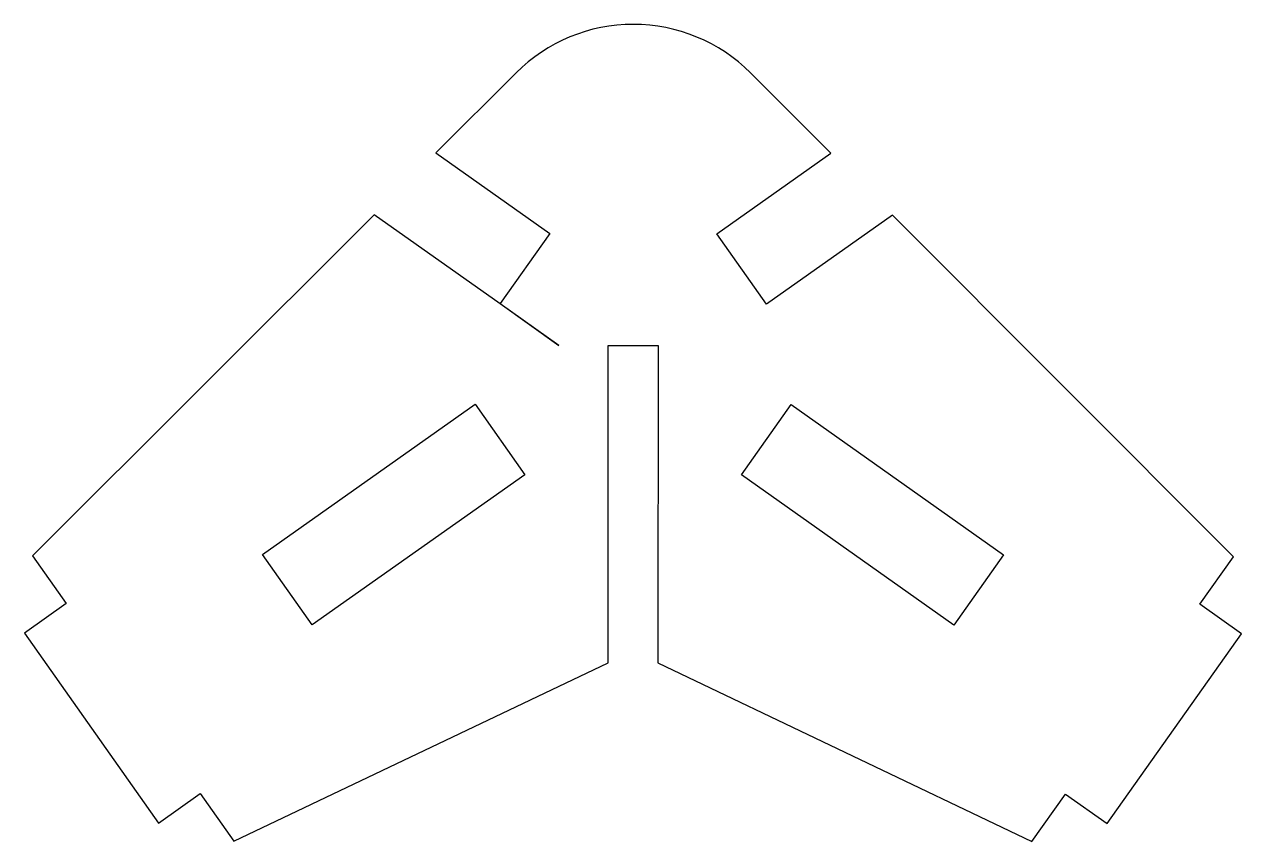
# Model space of a CAD drawing. Header units: millimetres. Extents: x -36.7 to 36.7, y -29.9 to 19.4.
import ezdxf

# ---------------------------------------------------------------- set-up
doc = ezdxf.new("R2010")
doc.units = ezdxf.units.MM
doc.layers.get('0').update_dxf_attribs({"linetype": 'CONTINUOUS'})

msp = doc.modelspace()

# ---------------------------------------------------------------- linework, layer by layer
msp.add_lwpolyline([(-8.019, 2.519), (-4.483, 0.002), (-4.491, -0.004), (-8.03, 2.502), (-15.628, 7.882), (-36.23, -12.695), (-34.202, -15.566), (-36.72, -17.344), (-28.628, -28.803), (-26.11, -27.025), (-24.083, -29.896), (-1.512, -19.134), (-1.5, 0), (0, 0), (0, -0.001), (1.5, -0.002), (1.488, -19.136), (24.046, -29.926), (26.077, -27.058), (28.592, -28.839), (36.699, -17.39), (34.183, -15.609), (36.214, -12.74), (15.637, 7.862), (8.034, 2.492), (5.036, 6.737), (11.912, 11.592), (7.081, 16.429, 0.414214), (-7.061, 16.438), (-11.897, 11.607), (-5.028, 6.743)], format="xyb", close=True)
for points in [[(-6.539, -7.798), (-19.357, -16.85), (-22.354, -12.605), (-9.536, -3.553)], [(9.531, -3.565), (22.338, -12.633), (19.336, -16.874), (6.529, -7.806)]]:
    msp.add_lwpolyline(points, close=True)

doc.saveas('drawing.dxf')
